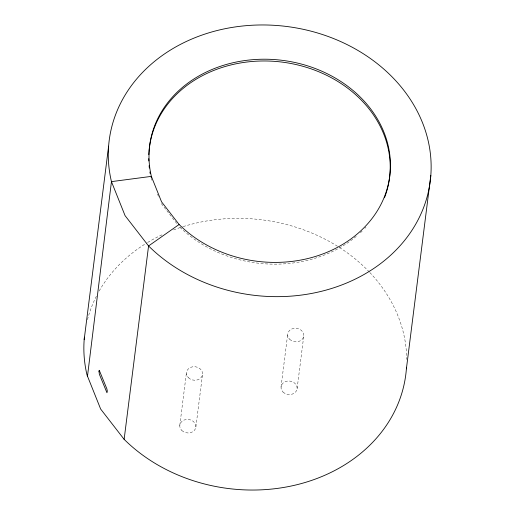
<?xml version="1.0" encoding="UTF-8"?>
<svg xmlns="http://www.w3.org/2000/svg" width="515" height="515" viewBox="0 0 515 515"><rect width="100%" height="100%" fill="white"/><g stroke="black" fill="none" stroke-linecap="round" stroke-linejoin="round"><path stroke-width="0.39" stroke-dasharray="2.58 1.93" d="M179.78 425.461L186.436 372.725M195.887 426.929L202.549 374.186M281.023 387.068L287.685 334.325M297.129 388.529L303.792 335.786M161.33 203.586L176.941 223.729M151.14 178.132L152.015 180.314M157.545 194.136L158.42 196.318M87.486 319.686A161.807 135.394 7.2 0 1 96.537 295.9M99.163 291.039A161.807 135.394 7.2 0 1 147.058 242.816M147.728 242.411A161.807 135.394 7.2 0 1 163.236 234.241M173.594 229.909A161.807 135.394 7.2 0 1 182.419 226.838M183.166 226.6A161.807 135.394 7.2 0 1 338.844 247.097M339.527 247.535A161.807 135.394 7.2 0 1 369.274 271.933M369.834 272.525A161.807 135.394 7.2 0 1 406.708 359.406M365.965 227.192A121.006 101.255 7.2 0 1 364.903 228.325M362.135 231.106A121.006 101.255 7.2 0 1 360.416 232.735M356.238 236.404A121.006 101.255 7.2 0 1 178.892 226.246M188.439 377.714A8.092 6.772 7.2 0 0 202.144 375.911A8.092 6.772 7.2 0 0 192.906 366.744A8.092 6.772 7.2 0 0 188.439 377.714M289.681 339.314A8.092 6.772 7.2 0 0 303.387 337.512A8.092 6.772 7.2 0 0 294.149 328.345A8.092 6.772 7.2 0 0 289.681 339.314M181.776 430.45A8.092 6.772 7.2 0 0 195.481 428.647A8.092 6.772 7.2 0 0 186.243 419.48A8.092 6.772 7.2 0 0 181.776 430.45M283.018 392.057A8.092 6.772 7.2 0 0 296.724 390.254A8.092 6.772 7.2 0 0 287.486 381.087A8.092 6.772 7.2 0 0 283.018 392.057"/><path stroke-width="0.77" d="M87.492 376.169L111.452 181.628A161.807 135.394 7.2 0 1 293.949 27.54A161.807 135.394 7.2 0 1 411.401 231.151A161.807 135.394 7.2 0 1 148.565 245.958L125.081 215.663L111.452 181.628L151.359 176.375A121.006 101.255 7.2 0 1 287.84 61.143A121.006 101.255 7.2 0 1 375.673 213.416A121.006 101.255 7.2 0 1 179.111 224.489L148.565 245.958L124.134 439.34A161.807 135.394 7.2 0 0 298.359 484.351A161.807 135.394 7.2 0 0 406.496 367.272M84.183 339.552L108.614 146.17M151.21 177.546L151.359 176.375L161.549 201.828L179.111 224.489M406.387 368.83L430.817 175.448M124.134 439.34L100.65 409.045L87.022 375.01A161.807 135.394 7.2 0 1 84.389 337.171M150.174 173.51A121.006 101.255 7.2 0 1 149.904 171.952M149.356 168.038A121.006 101.255 7.2 0 1 149.112 165.682M148.822 160.963A121.006 101.255 7.2 0 1 148.771 158.614M148.835 154.712A121.006 101.255 7.2 0 1 148.957 152.389M149.015 151.622A121.006 101.255 7.2 0 1 291.876 63.673A121.006 101.255 7.2 0 1 384.48 197.786M98.957 371.148L99.369 374.257L106.959 392.752L107.32 391.059L106.869 388.857L99.266 370.317L98.957 371.148"/></g></svg>
